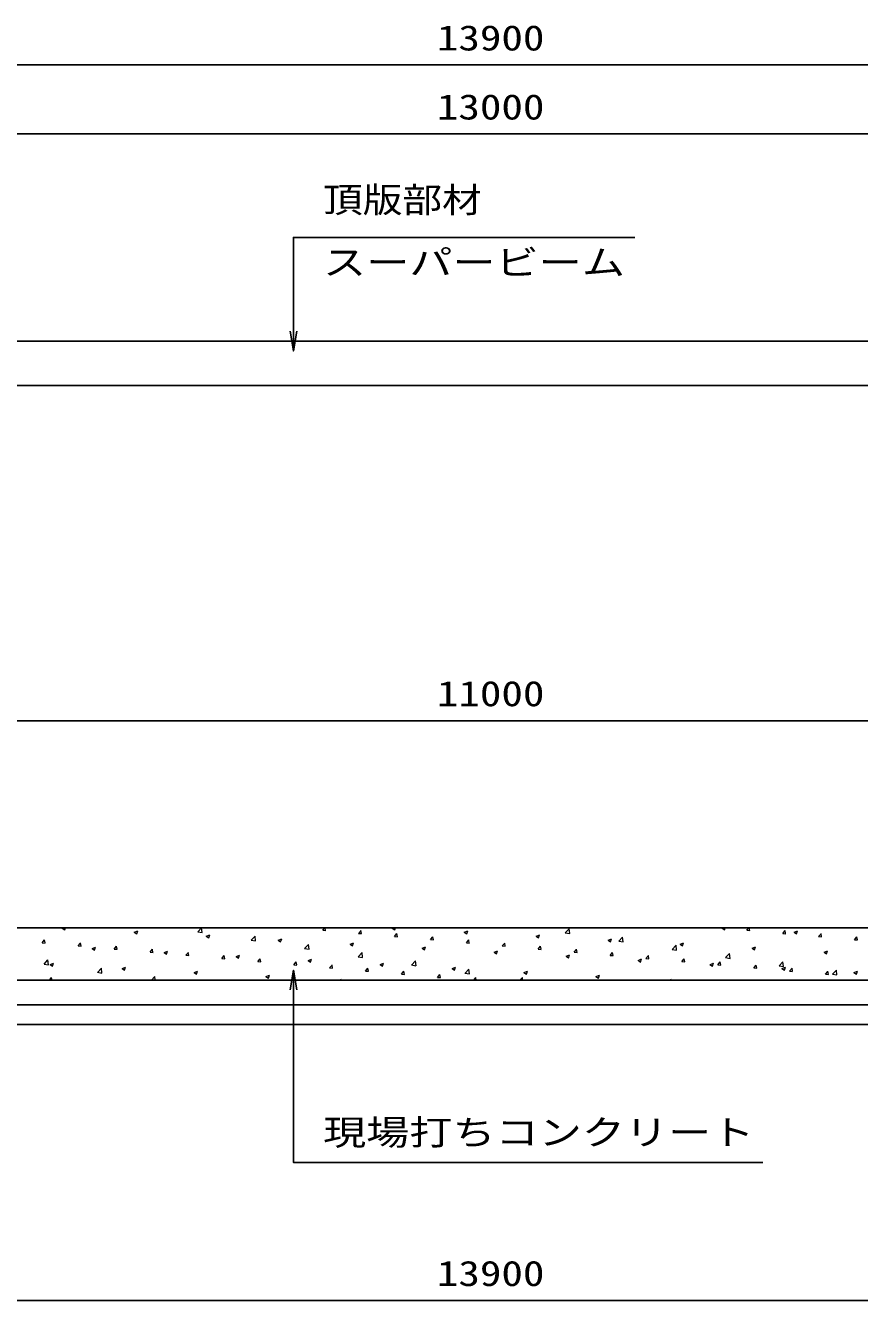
# Model space of a CAD drawing. Units: millimetres at full size. Extents: x 0 to 84100, y 0 to 59400.
# Drawn here: x 11332 to 19792, y 31670 to 44600 of the extents above; entities that cross this region are included whole.
import ezdxf
from ezdxf.enums import TextEntityAlignment as Align

# ---------------------------------------------------------------- set-up
doc = ezdxf.new("R2010")
doc.units = ezdxf.units.MM
for name, color, linetype, lineweight in [('D-DCR-HCHn', 4, 'Continuous', 9), ('D-STR-DIM', 7, 'Continuous', 25), ('D-STR-STRn', 1, 'Continuous', 25), ('D-STR-TXT', 7, 'Continuous', 25)]:
    doc.layers.add(name, color=color, linetype=linetype, lineweight=lineweight)
doc.styles.add('ＭＳ ゴシック', font='')
doc.styles.get('ＭＳ ゴシック').set_extended_font_data('MS Gothic')

# ---------------------------------------------------------------- blocks, each defined once
blk = doc.blocks.new('open_arrow')
at = {"color": 0, "linetype": 'Continuous', "lineweight": -2}
blk.add_lwpolyline([(7.5, 1.25), (0, 0), (7.5, -1.25)], dxfattribs=at)

msp = doc.modelspace()

# ---------------------------------------------------------------- linework, layer by layer
at = {"layer": 'D-DCR-HCHn'}
for p, q in [((11704.422, 35445.237), (11729.691, 35428.193)), ((11704.435, 35445.161), (11717.04, 35450)), ((11729.658, 35428.168), (11736.984, 35450)), ((13079.011, 35408.692), (13118.578, 35449.93)), ((13124.171, 35401.773), (13118.56, 35450)), ((14346.016, 35425.042), (14366.958, 35450)), ((14376.232, 35422.818), (14371.218, 35450)), ((15051.502, 35446.343), (15076.771, 35429.299)), ((15051.519, 35446.266), (15061.245, 35450)), ((15076.737, 35429.275), (15083.691, 35450)), ((16806.768, 35399.036), (16846.335, 35440.274)), ((16851.928, 35392.117), (16846.316, 35440.361)), ((18398.581, 35447.449), (18423.85, 35430.405)), ((18398.603, 35447.371), (18405.45, 35450)), ((18423.817, 35430.383), (18430.399, 35450)), ((18647.962, 35424.618), (18669.259, 35450)), ((18678.162, 35422.365), (18673.064, 35450)), ((11501.548, 35297.954), (11526.039, 35327.14)), ((11531.774, 35295.748), (11525.9, 35327.591)), ((12434.484, 35404.552), (12459.753, 35387.508)), ((12434.498, 35404.476), (12470.067, 35418.13)), ((12459.72, 35387.483), (12470.02, 35418.181)), ((13078.93, 35408.897), (13124.11, 35401.89)), ((13164.546, 35363.867), (13189.815, 35346.823)), ((13164.561, 35363.791), (13200.13, 35377.445)), ((13189.781, 35346.799), (13200.082, 35377.497)), ((13621.088, 35324.812), (13666.268, 35317.805)), ((13621.169, 35324.607), (13660.737, 35365.845)), ((13666.329, 35317.688), (13660.716, 35365.933)), ((13894.607, 35323.182), (13919.876, 35306.138)), ((13894.623, 35323.106), (13930.193, 35336.76)), ((13919.843, 35306.114), (13930.143, 35336.812)), ((14346.107, 35425.071), (14376.471, 35422.415)), ((14710.386, 35393.164), (14734.876, 35422.351)), ((14710.475, 35393.193), (14740.839, 35390.537)), ((14740.6, 35390.937), (14734.726, 35422.78)), ((15074.755, 35361.286), (15099.245, 35390.472)), ((15074.843, 35361.315), (15105.207, 35358.659)), ((15104.968, 35359.057), (15099.094, 35390.9)), ((15439.124, 35329.408), (15463.615, 35358.594)), ((15439.211, 35329.437), (15469.575, 35326.78)), ((15469.335, 35327.176), (15463.462, 35359.019)), ((15781.563, 35405.658), (15806.832, 35388.614)), ((15781.582, 35405.581), (15817.151, 35419.235)), ((15803.494, 35297.53), (15827.984, 35326.716)), ((15806.799, 35388.591), (15817.099, 35419.289)), ((15833.703, 35295.296), (15827.829, 35327.138)), ((16511.625, 35364.973), (16536.894, 35347.929)), ((16511.644, 35364.896), (16547.214, 35378.55)), ((16536.861, 35347.906), (16547.161, 35378.604)), ((16806.688, 35399.234), (16851.868, 35392.227)), ((17241.687, 35324.288), (17266.956, 35307.244)), ((17241.707, 35324.211), (17277.277, 35337.865)), ((17266.922, 35307.222), (17277.222, 35337.92)), ((17348.847, 35315.149), (17394.026, 35308.142)), ((17348.926, 35314.952), (17388.493, 35356.189)), ((17394.086, 35308.032), (17388.474, 35356.277)), ((18648.039, 35424.647), (18678.403, 35421.991)), ((19012.331, 35392.74), (19036.821, 35421.926)), ((19012.407, 35392.769), (19042.771, 35390.113)), ((19042.529, 35390.484), (19036.656, 35422.327)), ((19128.643, 35406.764), (19153.912, 35389.72)), ((19128.666, 35406.686), (19164.235, 35420.34)), ((19153.878, 35389.699), (19164.179, 35420.397)), ((19376.7, 35360.862), (19401.19, 35390.048)), ((19376.775, 35360.891), (19407.139, 35358.235)), ((19406.897, 35358.604), (19401.024, 35390.447)), ((19741.07, 35328.984), (19765.56, 35358.17)), ((19741.144, 35329.013), (19771.508, 35326.357)), ((19771.265, 35326.723), (19765.391, 35358.566)), ((11501.647, 35297.983), (11532.011, 35295.326)), ((11865.918, 35266.076), (11890.408, 35295.262)), ((11866.015, 35266.104), (11896.379, 35263.448)), ((11896.141, 35263.868), (11890.268, 35295.711)), ((12007.651, 35240.707), (12032.92, 35223.662)), ((12007.665, 35240.63), (12043.234, 35254.284)), ((12032.887, 35223.637), (12043.187, 35254.335)), ((12230.287, 35234.198), (12254.777, 35263.384)), ((12230.383, 35234.226), (12260.747, 35231.57)), ((12260.509, 35231.987), (12254.635, 35263.83)), ((12594.656, 35202.32), (12619.147, 35231.506)), ((12594.751, 35202.348), (12625.115, 35199.692)), ((12624.877, 35200.107), (12619.003, 35231.95)), ((12737.713, 35200.022), (12762.982, 35182.977)), ((12737.728, 35199.945), (12773.297, 35213.599)), ((12762.948, 35182.953), (12773.249, 35213.651)), ((12959.026, 35170.441), (12983.516, 35199.628)), ((12959.12, 35170.47), (12989.484, 35167.814)), ((12989.244, 35168.226), (12983.371, 35200.069)), ((13467.79, 35159.26), (13503.36, 35172.914)), ((13493.01, 35142.268), (13503.31, 35172.966)), ((14163.247, 35240.726), (14208.426, 35233.719)), ((14163.327, 35240.523), (14202.895, 35281.76)), ((14208.487, 35233.604), (14202.875, 35281.848)), ((14624.669, 35282.497), (14649.938, 35265.453)), ((14624.686, 35282.421), (14660.255, 35296.074)), ((14649.904, 35265.43), (14660.205, 35296.128)), ((14705.485, 35156.438), (14745.053, 35197.676)), ((14750.645, 35149.519), (14745.033, 35197.764)), ((15354.73, 35241.813), (15380, 35224.768)), ((15354.749, 35241.735), (15390.318, 35255.389)), ((15379.966, 35224.745), (15390.266, 35255.443)), ((15803.579, 35297.559), (15833.943, 35294.902)), ((16084.792, 35201.128), (16110.061, 35184.084)), ((16084.811, 35201.05), (16120.381, 35214.704)), ((16110.028, 35184.061), (16120.328, 35214.759)), ((16167.863, 35265.652), (16192.353, 35294.838)), ((16167.948, 35265.681), (16198.312, 35263.024)), ((16198.071, 35263.415), (16192.197, 35295.258)), ((16532.232, 35233.773), (16556.723, 35262.96)), ((16532.316, 35233.803), (16562.68, 35231.146)), ((16562.438, 35231.534), (16556.565, 35263.377)), ((16814.874, 35160.365), (16850.444, 35174.019)), ((16840.089, 35143.376), (16850.389, 35174.074)), ((16896.602, 35201.895), (16921.092, 35231.082)), ((16896.684, 35201.925), (16927.048, 35199.268)), ((16926.806, 35199.654), (16920.932, 35231.497)), ((17260.971, 35170.017), (17285.461, 35199.203)), ((17261.052, 35170.047), (17291.416, 35167.39)), ((17291.174, 35167.773), (17285.3, 35199.616)), ((17891.005, 35231.063), (17936.185, 35224.056)), ((17891.084, 35230.867), (17930.651, 35272.105)), ((17936.245, 35223.948), (17930.632, 35272.192)), ((17971.748, 35283.604), (17997.017, 35266.559)), ((17971.77, 35283.526), (18007.339, 35297.179)), ((17996.984, 35266.537), (18007.284, 35297.235)), ((18433.242, 35146.782), (18472.809, 35188.02)), ((18478.403, 35139.863), (18472.79, 35188.108)), ((18701.81, 35242.919), (18727.079, 35225.875)), ((18701.833, 35242.84), (18737.402, 35256.494)), ((18727.045, 35225.853), (18737.346, 35256.551)), ((19431.871, 35202.234), (19457.14, 35185.19)), ((19431.895, 35202.155), (19467.465, 35215.809)), ((19457.107, 35185.168), (19467.407, 35215.866)), ((11519.805, 35082.218), (11564.985, 35075.211)), ((11519.887, 35082.009), (11559.454, 35123.247)), ((11565.046, 35075.091), (11559.433, 35123.336)), ((11580.818, 35076.861), (11606.087, 35059.817)), ((11580.832, 35076.785), (11616.401, 35090.438)), ((11606.054, 35059.792), (11616.354, 35090.49)), ((12310.895, 35036.099), (12346.464, 35049.753)), ((12336.115, 35019.107), (12346.416, 35049.805)), ((13323.395, 35138.563), (13347.885, 35167.75)), ((13323.488, 35138.592), (13353.852, 35135.936)), ((13353.612, 35136.346), (13347.738, 35168.188)), ((13467.774, 35159.337), (13493.043, 35142.293)), ((13687.764, 35106.685), (13712.255, 35135.871)), ((13687.856, 35106.714), (13718.22, 35104.058)), ((13717.98, 35104.465), (13712.106, 35136.308)), ((14052.134, 35074.807), (14076.624, 35103.993)), ((14052.224, 35074.836), (14082.588, 35072.179)), ((14082.347, 35072.585), (14076.474, 35104.427)), ((14197.836, 35118.652), (14223.105, 35101.608)), ((14197.853, 35118.575), (14233.422, 35132.229)), ((14223.071, 35101.584), (14233.372, 35132.282)), ((14416.503, 35042.929), (14440.993, 35072.115)), ((14416.592, 35042.958), (14446.956, 35040.301)), ((14446.715, 35040.704), (14440.841, 35072.547)), ((14705.405, 35156.641), (14750.585, 35149.634)), ((14927.898, 35077.967), (14953.167, 35060.923)), ((14927.916, 35077.89), (14963.485, 35091.543)), ((14953.133, 35060.899), (14963.433, 35091.597)), ((15247.563, 35072.555), (15292.743, 35065.548)), ((15247.643, 35072.353), (15287.211, 35113.591)), ((15292.803, 35065.435), (15287.191, 35113.679)), ((15657.978, 35037.204), (15693.548, 35050.858)), ((15683.195, 35020.215), (15693.495, 35050.913)), ((16814.854, 35160.443), (16840.123, 35143.399)), ((17544.915, 35119.758), (17570.184, 35102.714)), ((17544.937, 35119.68), (17580.506, 35133.334)), ((17570.151, 35102.692), (17580.451, 35133.39)), ((17625.34, 35138.139), (17649.831, 35167.325)), ((17625.42, 35138.168), (17655.784, 35135.512)), ((17655.541, 35135.893), (17649.668, 35167.736)), ((17989.71, 35106.261), (18014.2, 35135.447)), ((17989.788, 35106.29), (18020.152, 35103.634)), ((18019.909, 35104.012), (18014.035, 35135.855)), ((18274.977, 35079.073), (18300.246, 35062.029)), ((18275, 35078.995), (18310.569, 35092.648)), ((18300.212, 35062.007), (18310.513, 35092.705)), ((18354.079, 35074.383), (18378.569, 35103.569)), ((18354.157, 35074.412), (18384.521, 35071.756)), ((18384.277, 35072.132), (18378.403, 35103.974)), ((18433.163, 35146.978), (18478.343, 35139.971)), ((18718.448, 35042.504), (18742.939, 35071.691)), ((18718.525, 35042.534), (18748.889, 35039.878)), ((18748.644, 35040.251), (18742.771, 35072.094)), ((18975.321, 35062.892), (19020.501, 35055.885)), ((18975.4, 35062.698), (19014.968, 35103.935)), ((19005.062, 35038.309), (19040.632, 35051.963)), ((19020.561, 35055.779), (19014.948, 35104.023)), ((19030.274, 35021.323), (19040.574, 35052.021)), ((11575.526, 34920), (11596.525, 34945.027)), ((11601.082, 34920), (11596.383, 34945.477)), ((12061.963, 34998.133), (12107.143, 34991.126)), ((12062.045, 34997.924), (12101.612, 35039.162)), ((12107.204, 34991.006), (12101.592, 35039.251)), ((12310.88, 35036.176), (12336.149, 35019.132)), ((12610.114, 34920), (12643.77, 34955.078)), ((12647.841, 34920), (12643.75, 34955.166)), ((13040.942, 34995.491), (13066.211, 34978.447)), ((13040.957, 34995.414), (13076.527, 35009.068)), ((13066.177, 34978.423), (13076.477, 35009.121)), ((13771.003, 34954.806), (13796.272, 34937.762)), ((13771.02, 34954.729), (13806.589, 34968.383)), ((13796.239, 34937.738), (13806.539, 34968.436)), ((14516.599, 34920), (14536.652, 34927.698)), ((14533.999, 34920), (14536.6, 34927.752)), ((14780.872, 35011.051), (14805.363, 35040.237)), ((14780.96, 35011.08), (14811.324, 35008.423)), ((14811.083, 35008.823), (14805.209, 35040.666)), ((15145.242, 34979.172), (15169.732, 35008.359)), ((15145.329, 34979.202), (15175.693, 34976.545)), ((15175.45, 34976.943), (15169.577, 35008.786)), ((15509.611, 34947.294), (15534.101, 34976.481)), ((15509.697, 34947.324), (15540.061, 34944.667)), ((15539.818, 34945.062), (15533.944, 34976.905)), ((15657.959, 35037.282), (15683.228, 35020.238)), ((15789.721, 34988.47), (15834.901, 34981.463)), ((15789.802, 34988.269), (15829.369, 35029.506)), ((15834.962, 34981.35), (15829.349, 35029.595)), ((15877.827, 34920), (15898.471, 34944.602)), ((15902.928, 34920), (15898.312, 34945.025)), ((16347.135, 34920), (16371.527, 34945.422)), ((16374.475, 34920), (16371.507, 34945.51)), ((16388.021, 34996.597), (16413.29, 34979.553)), ((16388.041, 34996.519), (16423.611, 35010.173)), ((16413.256, 34979.53), (16423.557, 35010.228)), ((17118.082, 34955.913), (17143.352, 34938.868)), ((17118.104, 34955.834), (17153.673, 34969.488)), ((17143.318, 34938.846), (17153.618, 34969.544)), ((17860.805, 34920), (17883.736, 34928.803)), ((17880.707, 34920), (17883.68, 34928.859)), ((19005.039, 35038.388), (19030.308, 35021.344)), ((19082.818, 35010.626), (19107.308, 35039.813)), ((19082.893, 35010.656), (19113.257, 35008)), ((19113.012, 35008.371), (19107.139, 35040.213)), ((19447.187, 34978.748), (19471.677, 35007.934)), ((19447.261, 34978.778), (19477.625, 34976.122)), ((19477.38, 34976.49), (19471.506, 35008.333)), ((19517.479, 34978.807), (19562.659, 34971.8)), ((19517.558, 34978.613), (19557.126, 35019.851)), ((19562.719, 34971.694), (19557.107, 35019.939)), ((19735.1, 34997.703), (19760.369, 34980.659)), ((19735.125, 34997.624), (19770.695, 35011.278)), ((19760.335, 34980.638), (19770.636, 35011.336))]:
    msp.add_line(p, q, dxfattribs=at)
at = {"layer": 'D-STR-DIM'}
for p, q in [((9100, 44200), (23000, 44200)), ((9550, 43500), (22550, 43500)), ((10550, 37550), (21550, 37550)), ((9100, 31670), (23000, 31670))]:
    msp.add_line(p, q, dxfattribs=at)
at = {"layer": 'D-STR-STRn'}
for p, q in [((9405, 41400), (22695, 41400)), ((10450, 40950), (21650, 40950)), ((9850, 35450), (22250, 35450)), ((9000, 34920), (23100, 34920)), ((9000, 34670), (23100, 34670)), ((9000, 34470), (23100, 34470))]:
    msp.add_line(p, q, dxfattribs=at)
at = {"layer": 'D-STR-TXT'}
for points in [[(14050, 41300), (14050, 42451.777), (14250, 42451.777), (17512.437, 42451.777)], [(14050, 35020), (14050, 33070), (14250, 33070), (18811.168, 33070)]]:
    msp.add_lwpolyline(points, dxfattribs=at)

# ---------------------------------------------------------------- block references
at = {"layer": 'D-STR-TXT', "xscale": 26.7, "yscale": 26.7}
for p, rotation in [((14050, 41300), 90), ((14050, 35020), 270)]:
    msp.add_blockref('open_arrow', p, dxfattribs=dict(at, rotation=rotation))

# ---------------------------------------------------------------- texts
at = {"layer": 'D-STR-DIM', "style": 'ＭＳ ゴシック', "width": 1.25}
for s, p in [('13900', (16050, 44475)), ('13000', (16050, 43775)), ('11000', (16050, 37825)), ('13900', (16050, 31945))]:
    msp.add_text(s, height=256.6, dxfattribs=at).set_placement(p, align=Align.MIDDLE_CENTER)
at = {"layer": 'D-STR-TXT', "style": 'ＭＳ ゴシック', "width": 1.15}
msp.add_text('頂版部材\u3000\u3000\u3000\u3000', height=256.6, dxfattribs=at).set_placement((14350, 42960.406), align=Align.TOP_LEFT)
at = {"layer": 'D-STR-TXT', "style": 'ＭＳ ゴシック', "width": 1.25}
for s, p in [('スーパービーム', (14350, 41993.147)), ('現場打ちコンクリート', (14350, 33170))]:
    msp.add_text(s, height=256.6, dxfattribs=at).set_placement(p, align=Align.BOTTOM_LEFT)

doc.saveas('drawing.dxf')
